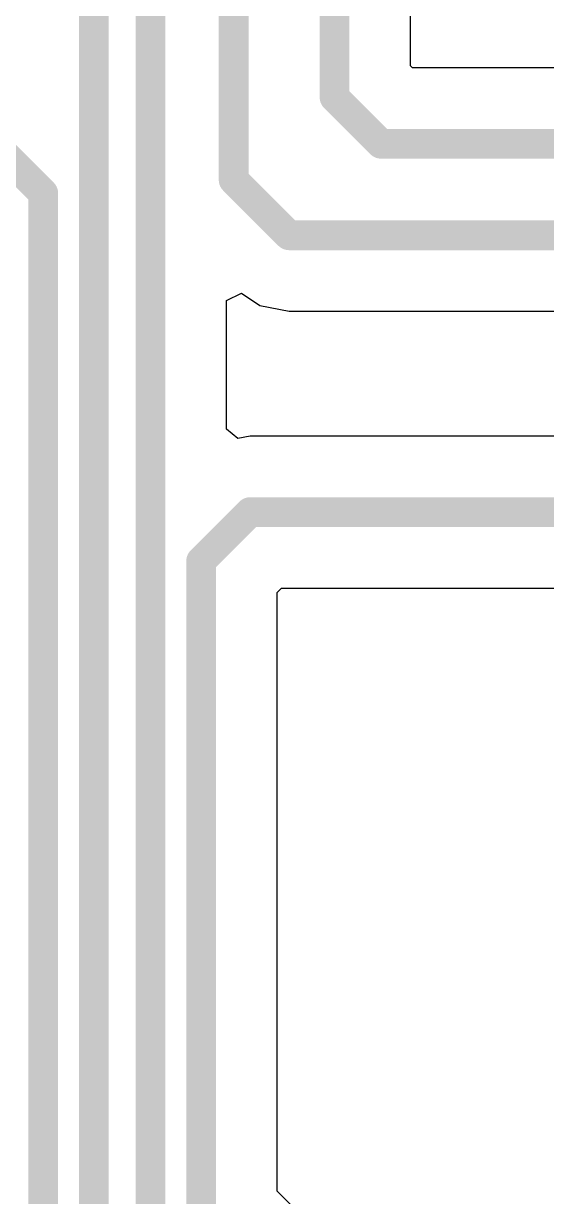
# Model space of a CAD drawing. Header units: inches. Extents: x -3 to 5437, y -3 to 5435.
# Drawn here: x 108.32 to 112.78, y 63.9 to 73.89 of the extents above; entities that cross this region are included whole.
import ezdxf

# ---------------------------------------------------------------- set-up
doc = ezdxf.new("R2010")
doc.units = ezdxf.units.IN
doc.layers.add('Bottom Layer', color=5, linetype='Continuous')

msp = doc.modelspace()

# ---------------------------------------------------------------- linework, layer by layer
at = {"layer": 'Bottom Layer'}
for p, q in [((111.6183, 73.533), (111.6183, 75.8597)), ((111.6346, 73.5167), (111.6183, 73.533)), ((120.0638, 73.5167), (111.6346, 73.5167)), ((110.0494, 71.5327), (110.1764, 71.5968)), ((110.0494, 70.4367), (110.0494, 71.5327)), ((110.1764, 71.5968), (110.3345, 71.4911)), ((110.3345, 71.4911), (110.5823, 71.4418)), ((110.5823, 71.4418), (119.2807, 71.4418)), ((110.1475, 70.3562), (110.0494, 70.4367)), ((110.2508, 70.3767), (110.1475, 70.3562)), ((113.1958, 70.3767), (110.2508, 70.3767)), ((110.4812, 69.044), (110.519, 69.0818)), ((110.4812, 63.9409), (110.4812, 69.044)), ((110.519, 69.0818), (113.0731, 69.0818)), ((113.3921, 61.0299), (110.4812, 63.9409))]:
    msp.add_line(p, q, dxfattribs=at)
for points in [[(108.9193, 63.3658, 0.254, 0.254, 0), (108.9193, 77.0505, 0.254, 0.254, 0)], [(109.4019, 63.4938, 0.254, 0.254, 0), (109.4019, 76.9225, 0.254, 0.254, 0)], [(110.1108, 72.5607, 0.254, 0.254, 0), (110.1108, 76.6572, 0.254, 0.254, 0)], [(110.9708, 73.2648, 0.254, 0.254, 0), (110.9708, 76.5516, 0.254, 0.254, 0)], [(107.7627, 73.1726, 0.254, 0.254, 0), (108.4875, 72.4478, 0.254, 0.254, 0)], [(110.9708, 73.2648, 0.254, 0.254, 0), (111.3664, 72.8693, 0.254, 0.254, 0)], [(111.3664, 72.8693, 0.254, 0.254, 0), (120.5584, 72.8693, 0.254, 0.254, 0)], [(110.1108, 72.5607, 0.254, 0.254, 0), (110.5823, 72.0893, 0.254, 0.254, 0)], [(108.4875, 63.1869, 0.254, 0.254, 0), (108.4875, 72.4478, 0.254, 0.254, 0)], [(110.5823, 72.0893, 0.254, 0.254, 0), (119.7753, 72.0893, 0.254, 0.254, 0)], [(109.8337, 69.3122, 0.254, 0.254, 0), (110.2508, 69.7293, 0.254, 0.254, 0)], [(110.2508, 69.7293, 0.254, 0.254, 0), (113.6904, 69.7293, 0.254, 0.254, 0)], [(109.8337, 63.6727, 0.254, 0.254, 0), (109.8337, 69.3122, 0.254, 0.254, 0)]]:
    msp.add_lwpolyline(points, format="xyseb", dxfattribs=at)
for points in [[(110.9073, 73.2648, 0.127, 0.127, 1), (111.0343, 73.2648, 0.127, 0.127, 1)], [(110.9073, 73.2648, 0.127, 0.127, 1), (111.0343, 73.2648, 0.127, 0.127, 1)], [(111.3029, 72.8693, 0.127, 0.127, 1), (111.4299, 72.8693, 0.127, 0.127, 1)], [(111.3029, 72.8693, 0.127, 0.127, 1), (111.4299, 72.8693, 0.127, 0.127, 1)], [(110.0473, 72.5607, 0.127, 0.127, 1), (110.1743, 72.5607, 0.127, 0.127, 1)], [(110.0473, 72.5607, 0.127, 0.127, 1), (110.1743, 72.5607, 0.127, 0.127, 1)], [(108.424, 72.4478, 0.127, 0.127, 1), (108.551, 72.4478, 0.127, 0.127, 1)], [(108.424, 72.4478, 0.127, 0.127, 1), (108.551, 72.4478, 0.127, 0.127, 1)], [(110.5188, 72.0893, 0.127, 0.127, 1), (110.6458, 72.0893, 0.127, 0.127, 1)], [(110.5188, 72.0893, 0.127, 0.127, 1), (110.6458, 72.0893, 0.127, 0.127, 1)], [(110.1873, 69.7293, 0.127, 0.127, 1), (110.3143, 69.7293, 0.127, 0.127, 1)], [(110.1873, 69.7293, 0.127, 0.127, 1), (110.3143, 69.7293, 0.127, 0.127, 1)], [(109.7702, 69.3122, 0.127, 0.127, 1), (109.8972, 69.3122, 0.127, 0.127, 1)], [(109.7702, 69.3122, 0.127, 0.127, 1), (109.8972, 69.3122, 0.127, 0.127, 1)]]:
    msp.add_lwpolyline(points, format="xyseb", close=True, dxfattribs=at)

doc.saveas('drawing.dxf')
